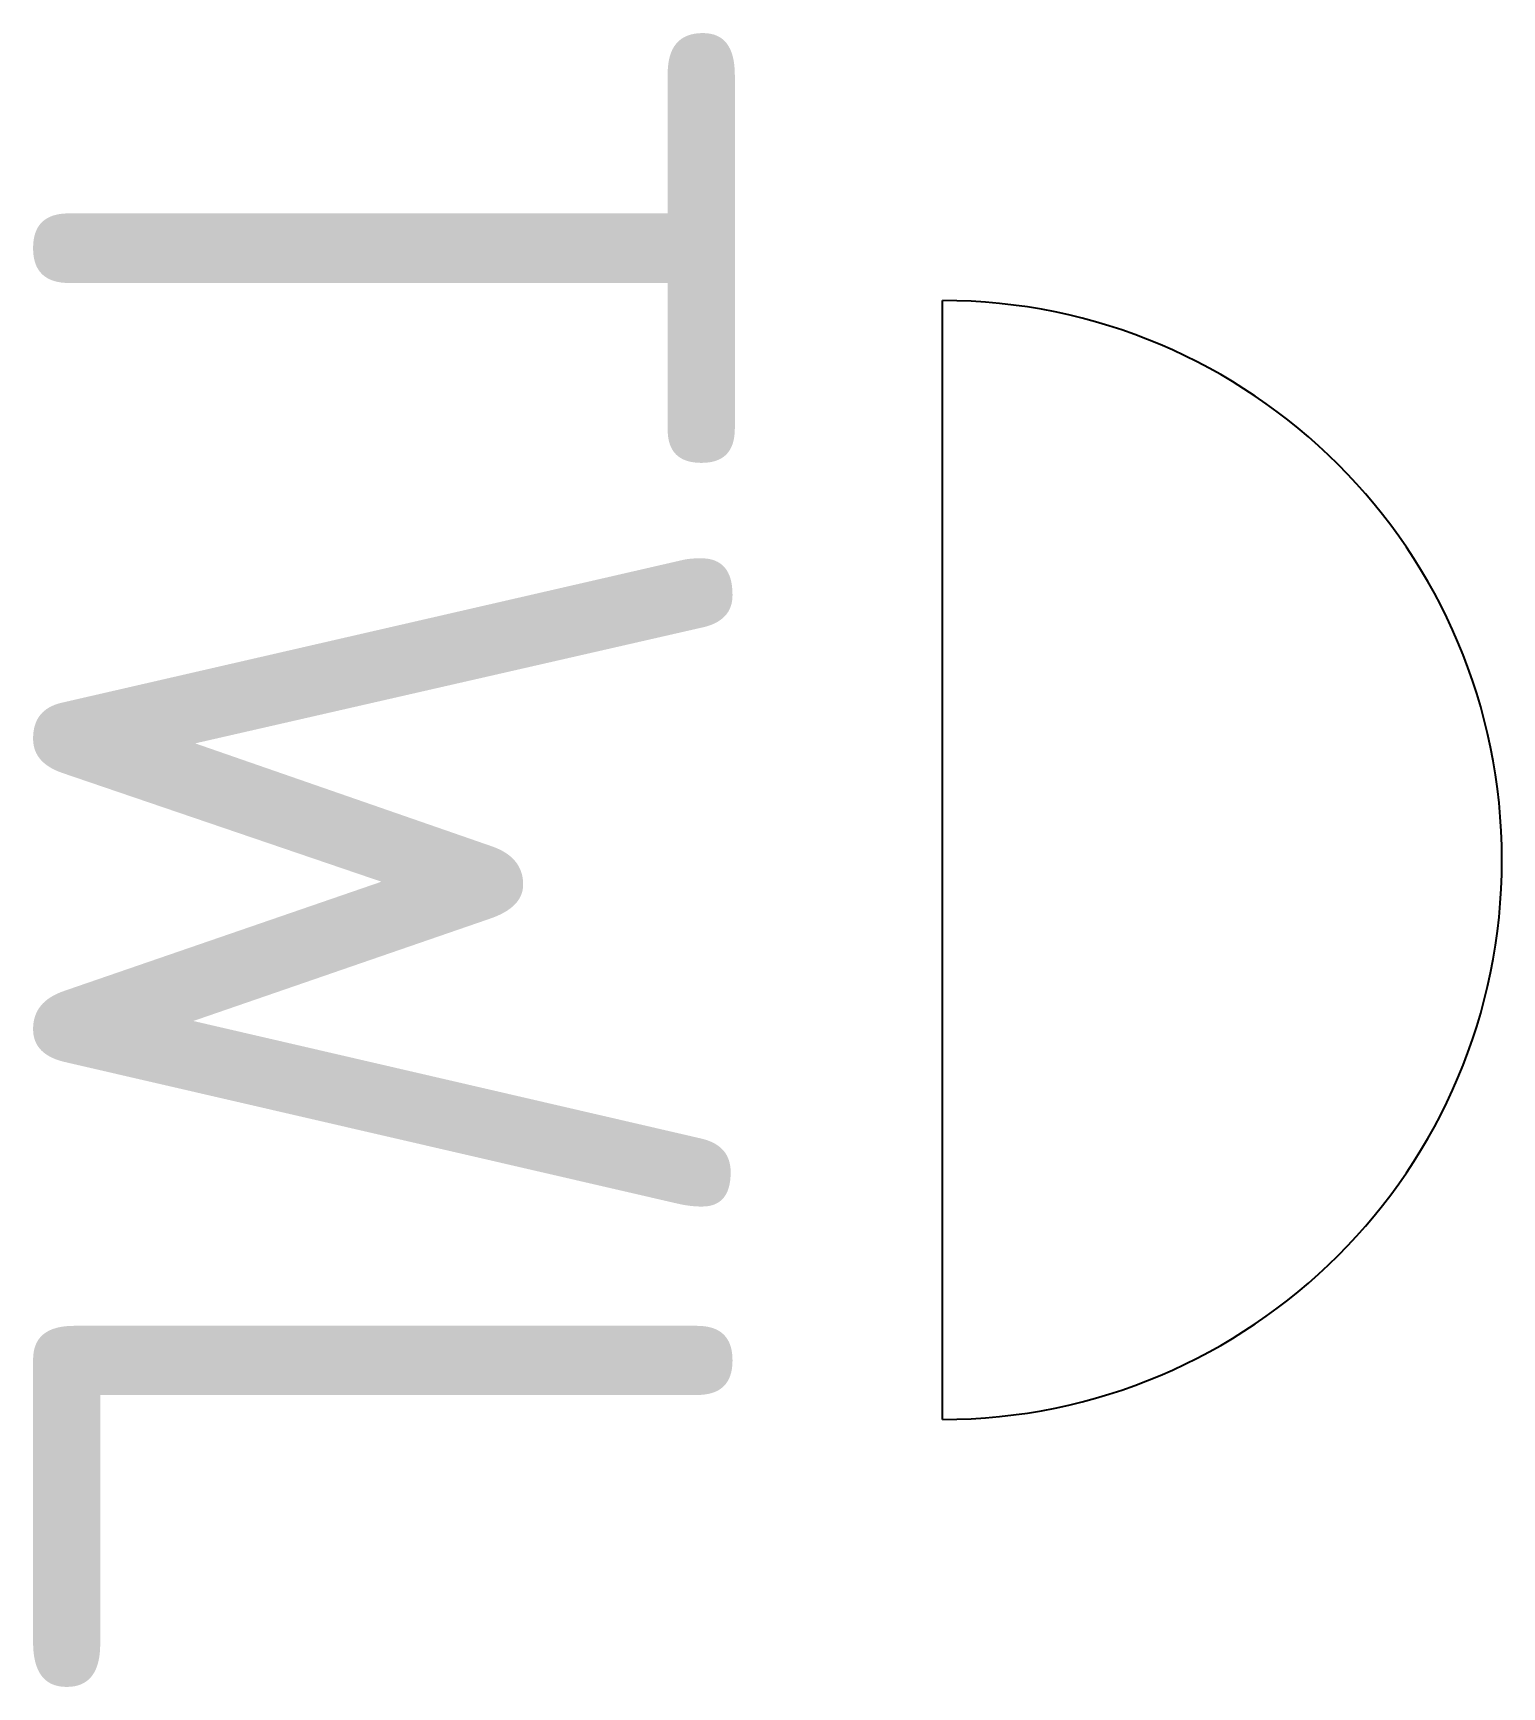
# Model space of a CAD drawing. Header units: metres. Extents: x -1.05 to 0, y -0.59 to 0.59.
import ezdxf
from ezdxf.enums import TextEntityAlignment as Align

# ---------------------------------------------------------------- set-up
doc = ezdxf.new("R2010")
doc.units = ezdxf.units.M
doc.styles.add('NLCS-ISO', font='NLCS-ISO.ttf')

msp = doc.modelspace()

# ---------------------------------------------------------------- linework, layer by layer
msp.add_line((-0.4, -0.4), (-0.4, 0.4))
msp.add_arc((-0.4, 0), 0.4, 270, 90)

# ---------------------------------------------------------------- texts
at = {"style": 'NLCS-ISO'}
msp.add_text('TWL', height=0.5, rotation=270, dxfattribs=at).set_placement((-0.55, 0), align=Align.TOP_CENTER)

doc.saveas('drawing.dxf')
